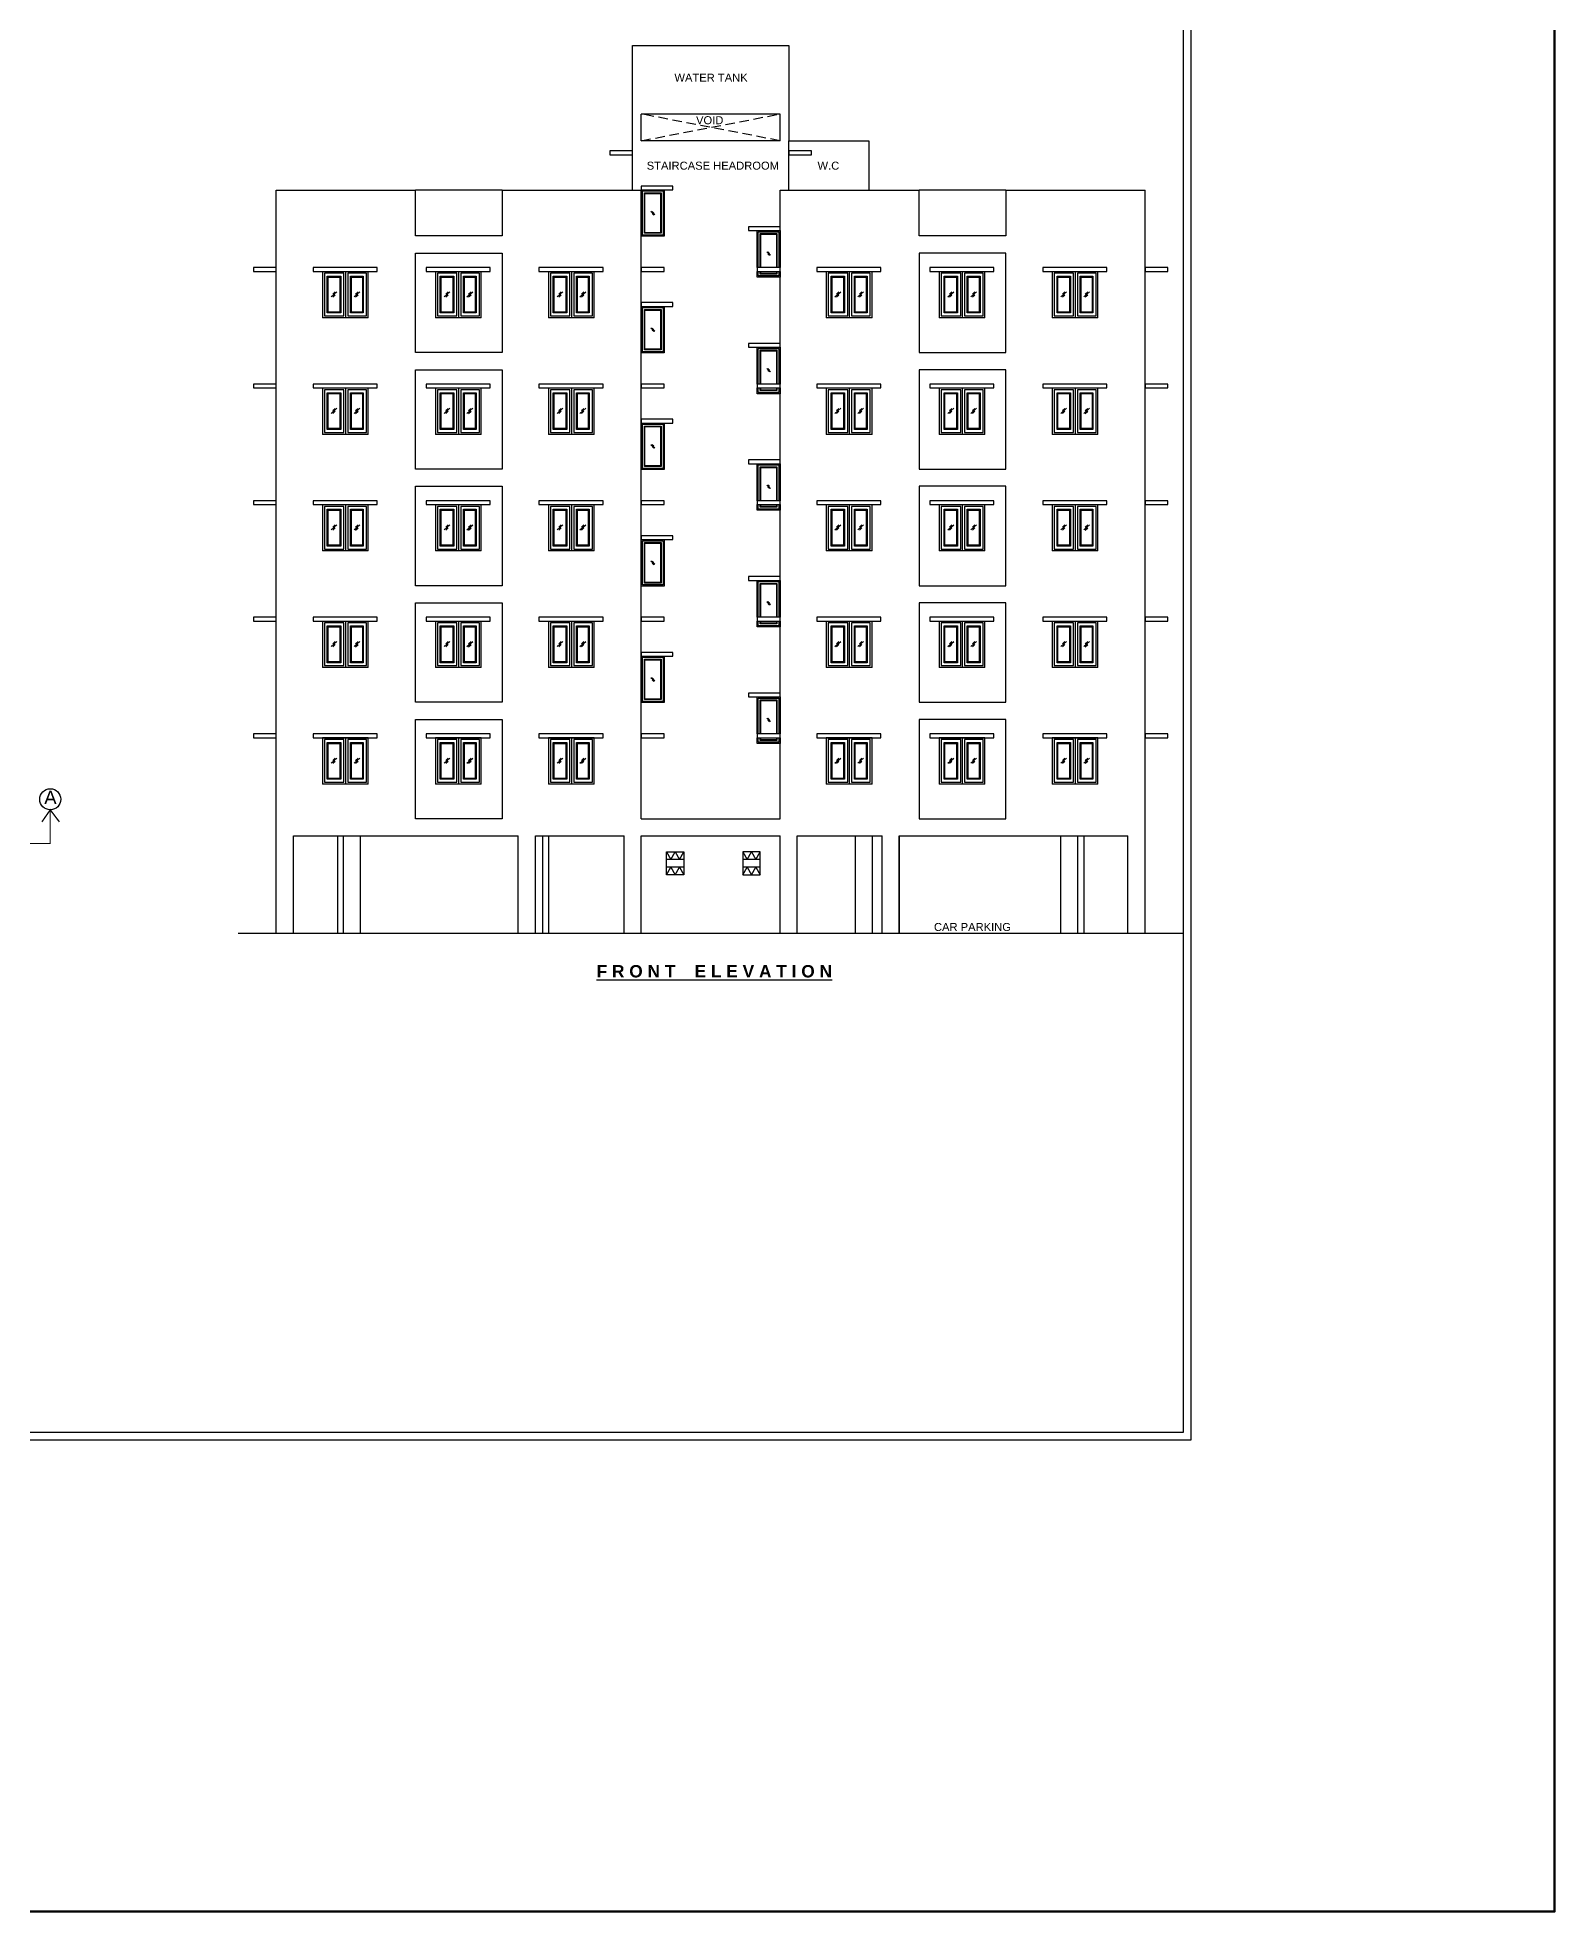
# Model space of a CAD drawing. Header units: metres. Extents: x 2130 to 3135, y 5414 to 5819.
# Drawn here: x 2961.49 to 3001.3, y 5587.61 to 5636.8 of the extents above; entities that cross this region are included whole.
import ezdxf

# ---------------------------------------------------------------- set-up
doc = ezdxf.new("R2010")
doc.units = ezdxf.units.M
doc.header["$MEASUREMENT"] = 0
for name, pattern in [('CONTINU', [0]), ('HIDDEN', [0.375, 0.25, -0.125]), ('HIDDENX2', [0.75, 0.5, -0.25]), ('PHANTOM2', [1.25, 0.625, -0.125, 0.125, -0.125, 0.125, -0.125])]:
    doc.linetypes.add(name, pattern=pattern)
doc.layers.get('0').update_dxf_attribs({"lineweight": 18})
doc.layers.add('FLOOR-STILT', color=7, linetype='Continuous', lineweight=50)
doc.layers.add('text', color=7, linetype='Continuous', lineweight=25)
for name, color, linetype in [('ROOM NAME TXT', 1, 'Continuous'), ('TITLE', 7, 'Continuous'), ('WALL', 2, 'Continuous'), ('WIN', 5, 'Continuous')]:
    doc.layers.add(name, color=color, linetype=linetype)
doc.styles.add('A1', font='arial.ttf')

# ---------------------------------------------------------------- blocks, each defined once
blk = doc.blocks.new('w4 ele syn')
at = {"color": 0}
for p, q in [((644.256, -3.734), (645.456, -3.734)), ((644.256, -3.734), (644.256, -4.954)), ((644.868, -4.954), (644.868, -3.734)), ((644.918, -3.784), (644.918, -4.904)), ((645.456, -4.954), (645.456, -3.734)), ((645.456, -4.954), (644.256, -4.954))]:
    blk.add_line(p, q, dxfattribs=at)
at = {"color": 8}
for p, q in [((644.482, -4.402), (644.634, -4.269)), ((644.525, -4.33), (644.589, -4.271)), ((644.525, -4.407), (644.589, -4.348)), ((645.081, -4.402), (645.233, -4.269)), ((645.124, -4.33), (645.187, -4.271)), ((645.124, -4.407), (645.187, -4.348))]:
    blk.add_line(p, q, dxfattribs=at)
at = {"color": 0}
blk.add_lwpolyline([(644.818, -4.904), (644.818, -3.784), (644.306, -3.784), (644.306, -4.904), (644.818, -4.904)], close=True, dxfattribs=at)
at = {"color": 0, "linetype": 'ByBlock'}
for points in [[(644.381, -3.859), (644.736, -3.859), (644.736, -4.827), (644.381, -4.827)], [(644.406, -3.884), (644.711, -3.884), (644.711, -4.802), (644.406, -4.802)], [(644.992, -3.859), (645.325, -3.859), (645.325, -4.827), (644.992, -4.827)], [(645.017, -3.884), (645.3, -3.884), (645.3, -4.802), (645.017, -4.802)]]:
    blk.add_lwpolyline(points, close=True, dxfattribs=at)
at = {"color": 0}
blk.add_lwpolyline([(644.918, -4.904), (645.406, -4.904), (645.406, -3.784), (644.918, -3.784)], dxfattribs=at)
blk = doc.blocks.new('A$C5C36661F')
at = {"color": 8}
for p, q in [((-0.246, -0.647), (-0.346, -0.56)), ((-0.274, -0.6), (-0.316, -0.561)), ((-0.274, -0.651), (-0.316, -0.611))]:
    blk.add_line(p, q, dxfattribs=at)
at = {"color": 0, "linetype": 'CONTINU'}
for points in [[(-0.6, -0.97), (-0.6, 0), (0, 0), (0, -0.97)], [(-0.57, -0.97), (-0.57, -0.03), (-0.03, -0.03), (-0.03, -0.97)], [(-0.52, -0.97), (-0.52, -0.08), (-0.08, -0.08), (-0.08, -0.97)], [(-0.505, -0.97), (-0.505, -0.095), (-0.095, -0.095), (-0.095, -0.97)], [(0, -1.07), (0, -1.22), (-0.6, -1.22), (-0.6, -1.07)], [(-0.03, -1.07), (-0.03, -1.19), (-0.57, -1.19), (-0.57, -1.07)], [(-0.08, -1.07), (-0.08, -1.14), (-0.52, -1.14), (-0.52, -1.07)], [(-0.095, -1.07), (-0.095, -1.125), (-0.505, -1.125), (-0.505, -1.07)]]:
    blk.add_lwpolyline(points, dxfattribs=at)
blk = doc.blocks.new('A$C0FDF50F0')
at = {"color": 8}
for p, q in [((0.354, -0.657), (0.254, -0.57)), ((0.326, -0.61), (0.284, -0.571)), ((0.326, -0.661), (0.284, -0.621))]:
    blk.add_line(p, q, dxfattribs=at)
at = {"color": 0, "linetype": 'CONTINU'}
for points in [[(0.6, 0), (0.6, -1.22), (0, -1.22), (0, 0)], [(0.57, -0.03), (0.57, -1.19), (0.03, -1.19), (0.03, -0.03)], [(0.52, -0.08), (0.52, -1.14), (0.08, -1.14), (0.08, -0.08)], [(0.505, -0.095), (0.505, -1.125), (0.095, -1.125), (0.095, -0.095)]]:
    blk.add_lwpolyline(points, close=True, dxfattribs=at)

msp = doc.modelspace()

# ---------------------------------------------------------------- linework, layer by layer
at = {"layer": 'FLOOR-STILT', "color": 64}
msp.add_lwpolyline([(2773.048, 5672.701), (3001.299, 5672.701), (3001.299, 5587.605), (2773.048, 5587.605)], close=True, dxfattribs=at)
at = {"layer": 'ROOM NAME TXT', "color": 7, "linetype": 'HIDDENX2', "ltscale": 6, "const_width": 0.0356}
msp.add_lwpolyline([(2962.06, 5616.207), (2961.82, 5616.523), (2961.602, 5616.208)], dxfattribs=at)
at = {"layer": 'text', "color": 7, "linetype": 'PHANTOM2', "const_width": 0.025}
msp.add_lwpolyline([(2961.82, 5616.523), (2961.82, 5615.637), (2935.353, 5615.637), (2935.353, 5616.523)], dxfattribs=at)
at = {"layer": 'text', "color": 7}
msp.add_circle((2961.82, 5616.801), 0.277, dxfattribs=at)
at = {"layer": 'TITLE', "color": 7}
for points in [[(2903.752, 5663.556), (2991.752, 5663.556), (2991.752, 5599.975), (2903.752, 5599.975)], [(2903.952, 5663.356), (2991.552, 5663.356), (2991.552, 5600.175), (2903.952, 5600.175)]]:
    msp.add_lwpolyline(points, close=True, dxfattribs=at)
at = {"layer": 'WALL', "color": 5}
for p, q in [((2977.332, 5634.087), (2977.332, 5634.787)), ((2980.972, 5634.787), (2977.332, 5634.787)), ((2980.972, 5634.087), (2980.972, 5634.787)), ((2977.102, 5632.787), (2977.102, 5634.087)), ((2980.972, 5634.087), (2977.332, 5634.087)), ((2981.202, 5632.787), (2981.202, 5634.087)), ((2973.682, 5632.787), (2971.402, 5632.787)), ((2986.902, 5632.787), (2984.622, 5632.787)), ((2969.512, 5613.287), (2969.512, 5615.837)), ((2969.962, 5613.287), (2969.962, 5615.837)), ((2988.342, 5613.287), (2988.342, 5615.837)), ((2988.792, 5613.287), (2988.792, 5615.837))]:
    msp.add_line(p, q, dxfattribs=at)
at = {"layer": 'WALL', "color": 8, "linetype": 'HIDDEN'}
for p, q in [((2977.332, 5634.087), (2980.972, 5634.787)), ((2980.972, 5634.087), (2977.332, 5634.787))]:
    msp.add_line(p, q, dxfattribs=at)
at = {"layer": 'WALL', "color": 8}
for p, q in [((2981.202, 5634.087), (2983.302, 5634.087)), ((2983.302, 5634.087), (2983.302, 5632.787)), ((2969.362, 5615.837), (2969.362, 5613.287)), ((2974.752, 5613.287), (2974.752, 5615.837)), ((2988.942, 5615.837), (2988.942, 5613.287))]:
    msp.add_line(p, q, dxfattribs=at)
at = {"layer": 'WALL'}
for p, q in [((2967.752, 5613.287), (2967.752, 5632.787)), ((2967.752, 5632.787), (2971.402, 5632.787)), ((2973.682, 5632.787), (2977.332, 5632.787)), ((2977.332, 5616.287), (2977.332, 5632.787)), ((2980.972, 5632.787), (2984.622, 5632.787)), ((2980.972, 5616.287), (2980.972, 5632.787)), ((2986.902, 5632.787), (2990.552, 5632.787)), ((2990.552, 5613.287), (2990.552, 5632.787)), ((2977.332, 5616.287), (2980.972, 5616.287)), ((2968.202, 5615.837), (2974.102, 5615.837)), ((2968.202, 5613.287), (2968.202, 5615.837)), ((2974.102, 5613.287), (2974.102, 5615.837)), ((2974.102, 5613.287), (2974.102, 5615.837)), ((2974.552, 5615.837), (2976.882, 5615.837)), ((2974.552, 5613.287), (2974.552, 5615.837)), ((2976.882, 5613.287), (2976.882, 5615.837)), ((2977.332, 5615.837), (2980.972, 5615.837)), ((2977.332, 5613.287), (2977.332, 5615.837)), ((2980.972, 5613.287), (2980.972, 5615.837)), ((2981.422, 5615.837), (2983.652, 5615.837)), ((2981.422, 5613.287), (2981.422, 5615.837)), ((2983.652, 5613.287), (2983.652, 5615.837)), ((2984.102, 5615.837), (2990.102, 5615.837)), ((2984.102, 5613.287), (2984.102, 5615.837)), ((2984.102, 5615.837), (2984.102, 5613.287)), ((2990.102, 5613.287), (2990.102, 5615.837)), ((2966.752, 5613.287), (2991.552, 5613.287))]:
    msp.add_line(p, q, dxfattribs=at)
at = {"layer": 'WALL', "color": 1}
for p, q in [((2974.902, 5613.287), (2974.902, 5615.837)), ((2982.952, 5613.287), (2982.952, 5615.837)), ((2983.402, 5613.287), (2983.402, 5615.837))]:
    msp.add_line(p, q, dxfattribs=at)
at = {"layer": 'WALL', "color": 5}
for points in [[(2977.102, 5636.587), (2981.202, 5636.587), (2981.202, 5634.087)], [(2977.102, 5634.087), (2977.102, 5636.587)], [(2980.972, 5634.087), (2977.332, 5634.087)]]:
    msp.add_lwpolyline(points, dxfattribs=at)
at = {"layer": 'WALL'}
for points in [[(2973.682, 5632.787), (2973.682, 5631.587), (2971.402, 5631.587), (2971.402, 5632.787)], [(2986.902, 5632.787), (2986.902, 5631.587), (2984.622, 5631.587), (2984.622, 5632.787)]]:
    msp.add_lwpolyline(points, dxfattribs=at)
for points in [[(2973.682, 5628.527), (2971.402, 5628.527), (2971.402, 5631.137), (2973.682, 5631.137)], [(2984.622, 5628.527), (2986.902, 5628.527), (2986.902, 5631.137), (2984.622, 5631.137)], [(2973.682, 5625.467), (2971.402, 5625.467), (2971.402, 5628.077), (2973.682, 5628.077)], [(2984.622, 5625.467), (2986.902, 5625.467), (2986.902, 5628.077), (2984.622, 5628.077)], [(2973.682, 5622.407), (2971.402, 5622.407), (2971.402, 5625.017), (2973.682, 5625.017)], [(2984.622, 5622.407), (2986.902, 5622.407), (2986.902, 5625.017), (2984.622, 5625.017)], [(2973.682, 5619.347), (2971.402, 5619.347), (2971.402, 5621.957), (2973.682, 5621.957)], [(2984.622, 5619.347), (2986.902, 5619.347), (2986.902, 5621.957), (2984.622, 5621.957)], [(2973.682, 5616.287), (2971.402, 5616.287), (2971.402, 5618.897), (2973.682, 5618.897)], [(2984.622, 5616.287), (2986.902, 5616.287), (2986.902, 5618.897), (2984.622, 5618.897)]]:
    msp.add_lwpolyline(points, close=True, dxfattribs=at)
at = {"layer": 'WIN'}
for p, q in [((2978.452, 5615.217), (2977.995, 5615.217)), ((2978.452, 5615.017), (2977.995, 5615.017)), ((2980.452, 5615.217), (2979.995, 5615.217)), ((2980.452, 5615.017), (2979.995, 5615.017))]:
    msp.add_line(p, q, dxfattribs=at)
for points in [[(2977.102, 5633.817), (2976.502, 5633.817), (2976.502, 5633.717), (2977.102, 5633.717)], [(2981.802, 5633.817), (2981.202, 5633.817), (2981.202, 5633.717), (2981.802, 5633.717)], [(2967.752, 5630.757), (2967.152, 5630.757), (2967.152, 5630.657), (2967.752, 5630.657)], [(2970.397, 5630.757), (2968.717, 5630.757), (2968.717, 5630.657), (2970.397, 5630.657)], [(2976.327, 5630.757), (2974.647, 5630.757), (2974.647, 5630.657), (2976.327, 5630.657)], [(2977.932, 5630.757), (2977.332, 5630.757), (2977.332, 5630.657), (2977.932, 5630.657)], [(2980.972, 5630.757), (2980.372, 5630.757), (2980.372, 5630.657), (2980.972, 5630.657)], [(2983.617, 5630.757), (2981.937, 5630.757), (2981.937, 5630.657), (2983.617, 5630.657)], [(2989.547, 5630.757), (2987.867, 5630.757), (2987.867, 5630.657), (2989.547, 5630.657)], [(2991.152, 5630.757), (2990.552, 5630.757), (2990.552, 5630.657), (2991.152, 5630.657)], [(2967.752, 5627.697), (2967.152, 5627.697), (2967.152, 5627.597), (2967.752, 5627.597)], [(2970.397, 5627.697), (2968.717, 5627.697), (2968.717, 5627.597), (2970.397, 5627.597)], [(2976.327, 5627.697), (2974.647, 5627.697), (2974.647, 5627.597), (2976.327, 5627.597)], [(2977.932, 5627.697), (2977.332, 5627.697), (2977.332, 5627.597), (2977.932, 5627.597)], [(2980.972, 5627.697), (2980.372, 5627.697), (2980.372, 5627.597), (2980.972, 5627.597)], [(2983.617, 5627.697), (2981.937, 5627.697), (2981.937, 5627.597), (2983.617, 5627.597)], [(2989.547, 5627.697), (2987.867, 5627.697), (2987.867, 5627.597), (2989.547, 5627.597)], [(2991.152, 5627.697), (2990.552, 5627.697), (2990.552, 5627.597), (2991.152, 5627.597)], [(2967.752, 5624.637), (2967.152, 5624.637), (2967.152, 5624.537), (2967.752, 5624.537)], [(2970.397, 5624.637), (2968.717, 5624.637), (2968.717, 5624.537), (2970.397, 5624.537)], [(2976.327, 5624.637), (2974.647, 5624.637), (2974.647, 5624.537), (2976.327, 5624.537)], [(2977.932, 5624.637), (2977.332, 5624.637), (2977.332, 5624.537), (2977.932, 5624.537)], [(2980.972, 5624.637), (2980.372, 5624.637), (2980.372, 5624.537), (2980.972, 5624.537)], [(2983.617, 5624.637), (2981.937, 5624.637), (2981.937, 5624.537), (2983.617, 5624.537)], [(2989.547, 5624.637), (2987.867, 5624.637), (2987.867, 5624.537), (2989.547, 5624.537)], [(2991.152, 5624.637), (2990.552, 5624.637), (2990.552, 5624.537), (2991.152, 5624.537)], [(2967.752, 5621.577), (2967.152, 5621.577), (2967.152, 5621.477), (2967.752, 5621.477)], [(2970.397, 5621.577), (2968.717, 5621.577), (2968.717, 5621.477), (2970.397, 5621.477)], [(2976.327, 5621.577), (2974.647, 5621.577), (2974.647, 5621.477), (2976.327, 5621.477)], [(2977.932, 5621.577), (2977.332, 5621.577), (2977.332, 5621.477), (2977.932, 5621.477)], [(2980.972, 5621.577), (2980.372, 5621.577), (2980.372, 5621.477), (2980.972, 5621.477)], [(2983.617, 5621.577), (2981.937, 5621.577), (2981.937, 5621.477), (2983.617, 5621.477)], [(2989.547, 5621.577), (2987.867, 5621.577), (2987.867, 5621.477), (2989.547, 5621.477)], [(2991.152, 5621.577), (2990.552, 5621.577), (2990.552, 5621.477), (2991.152, 5621.477)], [(2967.752, 5618.517), (2967.152, 5618.517), (2967.152, 5618.417), (2967.752, 5618.417)], [(2970.397, 5618.517), (2968.717, 5618.517), (2968.717, 5618.417), (2970.397, 5618.417)], [(2976.327, 5618.517), (2974.647, 5618.517), (2974.647, 5618.417), (2976.327, 5618.417)], [(2977.932, 5618.517), (2977.332, 5618.517), (2977.332, 5618.417), (2977.932, 5618.417)], [(2980.972, 5618.517), (2980.372, 5618.517), (2980.372, 5618.417), (2980.972, 5618.417)], [(2983.617, 5618.517), (2981.937, 5618.517), (2981.937, 5618.417), (2983.617, 5618.417)], [(2989.547, 5618.517), (2987.867, 5618.517), (2987.867, 5618.417), (2989.547, 5618.417)], [(2991.152, 5618.517), (2990.552, 5618.517), (2990.552, 5618.417), (2991.152, 5618.417)], [(2978.452, 5614.817), (2977.995, 5614.817), (2977.995, 5615.417), (2978.452, 5615.417)], [(2979.995, 5614.817), (2980.452, 5614.817), (2980.452, 5615.417), (2979.995, 5615.417)]]:
    msp.add_lwpolyline(points, close=True, dxfattribs=at)
at = {"layer": 'WIN', "color": 8}
for points in [[(2978.162, 5632.897), (2977.332, 5632.897), (2977.332, 5632.797), (2978.162, 5632.797)], [(2980.972, 5631.827), (2980.142, 5631.827), (2980.142, 5631.727), (2980.972, 5631.727)], [(2973.362, 5630.757), (2971.682, 5630.757), (2971.682, 5630.657), (2973.362, 5630.657)], [(2986.582, 5630.757), (2984.902, 5630.757), (2984.902, 5630.657), (2986.582, 5630.657)], [(2978.162, 5629.837), (2977.332, 5629.837), (2977.332, 5629.737), (2978.162, 5629.737)], [(2980.972, 5628.767), (2980.142, 5628.767), (2980.142, 5628.667), (2980.972, 5628.667)], [(2973.362, 5627.697), (2971.682, 5627.697), (2971.682, 5627.597), (2973.362, 5627.597)], [(2986.582, 5627.697), (2984.902, 5627.697), (2984.902, 5627.597), (2986.582, 5627.597)], [(2978.162, 5626.777), (2977.332, 5626.777), (2977.332, 5626.677), (2978.162, 5626.677)], [(2980.972, 5625.707), (2980.142, 5625.707), (2980.142, 5625.607), (2980.972, 5625.607)], [(2973.362, 5624.637), (2971.682, 5624.637), (2971.682, 5624.537), (2973.362, 5624.537)], [(2986.582, 5624.637), (2984.902, 5624.637), (2984.902, 5624.537), (2986.582, 5624.537)], [(2978.162, 5623.717), (2977.332, 5623.717), (2977.332, 5623.617), (2978.162, 5623.617)], [(2980.972, 5622.647), (2980.142, 5622.647), (2980.142, 5622.547), (2980.972, 5622.547)], [(2973.362, 5621.577), (2971.682, 5621.577), (2971.682, 5621.477), (2973.362, 5621.477)], [(2986.582, 5621.577), (2984.902, 5621.577), (2984.902, 5621.477), (2986.582, 5621.477)], [(2978.162, 5620.657), (2977.332, 5620.657), (2977.332, 5620.557), (2978.162, 5620.557)], [(2980.972, 5619.587), (2980.142, 5619.587), (2980.142, 5619.487), (2980.972, 5619.487)], [(2973.362, 5618.517), (2971.682, 5618.517), (2971.682, 5618.417), (2973.362, 5618.417)], [(2986.582, 5618.517), (2984.902, 5618.517), (2984.902, 5618.417), (2986.582, 5618.417)]]:
    msp.add_lwpolyline(points, close=True, dxfattribs=at)
at = {"layer": 'WIN'}
for points in [[(2977.995, 5615.417), (2978.108, 5615.217), (2978.223, 5615.417), (2978.338, 5615.217), (2978.452, 5615.417)], [(2979.995, 5615.417), (2980.108, 5615.217), (2980.223, 5615.417), (2980.338, 5615.217), (2980.452, 5615.417)], [(2977.995, 5614.817), (2978.108, 5615.017), (2978.223, 5614.817), (2978.338, 5615.017), (2978.452, 5614.817)], [(2979.995, 5614.817), (2980.108, 5615.017), (2980.223, 5614.817), (2980.338, 5615.017), (2980.452, 5614.817)]]:
    msp.add_lwpolyline(points, dxfattribs=at)

# ---------------------------------------------------------------- block references
at = {"layer": 'WIN', "color": 8}
for name, p in [('A$C0FDF50F0', (2977.332, 5632.797)), ('A$C5C36661F', (2980.972, 5631.727)), ('w4 ele syn', (2327.676, 5634.392)), ('w4 ele syn', (2340.896, 5634.392)), ('A$C0FDF50F0', (2977.332, 5629.737)), ('A$C5C36661F', (2980.972, 5628.667)), ('w4 ele syn', (2327.676, 5631.332)), ('w4 ele syn', (2340.896, 5631.332)), ('A$C0FDF50F0', (2977.332, 5626.677)), ('A$C5C36661F', (2980.972, 5625.607)), ('w4 ele syn', (2327.676, 5628.272)), ('w4 ele syn', (2340.896, 5628.272)), ('A$C0FDF50F0', (2977.332, 5623.617)), ('A$C5C36661F', (2980.972, 5622.547)), ('w4 ele syn', (2327.676, 5625.212)), ('w4 ele syn', (2340.896, 5625.212)), ('A$C0FDF50F0', (2977.332, 5620.557)), ('A$C5C36661F', (2980.972, 5619.487)), ('w4 ele syn', (2327.676, 5622.152)), ('w4 ele syn', (2340.896, 5622.152))]:
    msp.add_blockref(name, p, dxfattribs=at)
at = {"layer": 'WIN'}
for p in [(2324.711, 5634.392), (2330.641, 5634.392), (2337.931, 5634.392), (2343.861, 5634.392), (2324.711, 5631.332), (2330.641, 5631.332), (2337.931, 5631.332), (2343.861, 5631.332), (2324.711, 5628.272), (2330.641, 5628.272), (2337.931, 5628.272), (2343.861, 5628.272), (2324.711, 5625.212), (2330.641, 5625.212), (2337.931, 5625.212), (2343.861, 5625.212), (2324.711, 5622.152), (2330.641, 5622.152), (2337.931, 5622.152), (2343.861, 5622.152)]:
    msp.add_blockref('w4 ele syn', p, dxfattribs=at)

# ---------------------------------------------------------------- texts
at = {"layer": 'text', "color": 7, "style": 'A1'}
msp.add_text('A', height=0.35, dxfattribs=at).set_placement((2961.662, 5616.673))
at = {"layer": 'text', "style": 'A1'}
msp.add_text('CAR PARKING', height=0.21, dxfattribs=at).set_placement((2985.013, 5613.343))
at = {"layer": 'text', "char_height": 0.21, "attachment_point": 1, "style": 'A1'}
for s, insert, width in [('WATER TANK', (2978.201, 5635.847), 1.9759), ('VOID', (2978.768, 5634.73), 0.71223), ('STAIRCASE HEADROOM', (2977.474, 5633.537), 3.49054), ('{\\W4.265507; } W.C', (2981.528, 5633.537), 1.33551)]:
    msp.add_mtext(s, dxfattribs=dict(at, insert=insert, width=width))
at = {"layer": 'TITLE', "color": 1, "insert": (2976.158, 5612.449), "char_height": 0.325, "width": 8.0835, "attachment_point": 1, "style": 'A1'}
msp.add_mtext('{\\fArial|b1|i0|c0|p34;\\LF R O N T    E L E V A T I O N}', dxfattribs=at)

doc.saveas('drawing.dxf')
